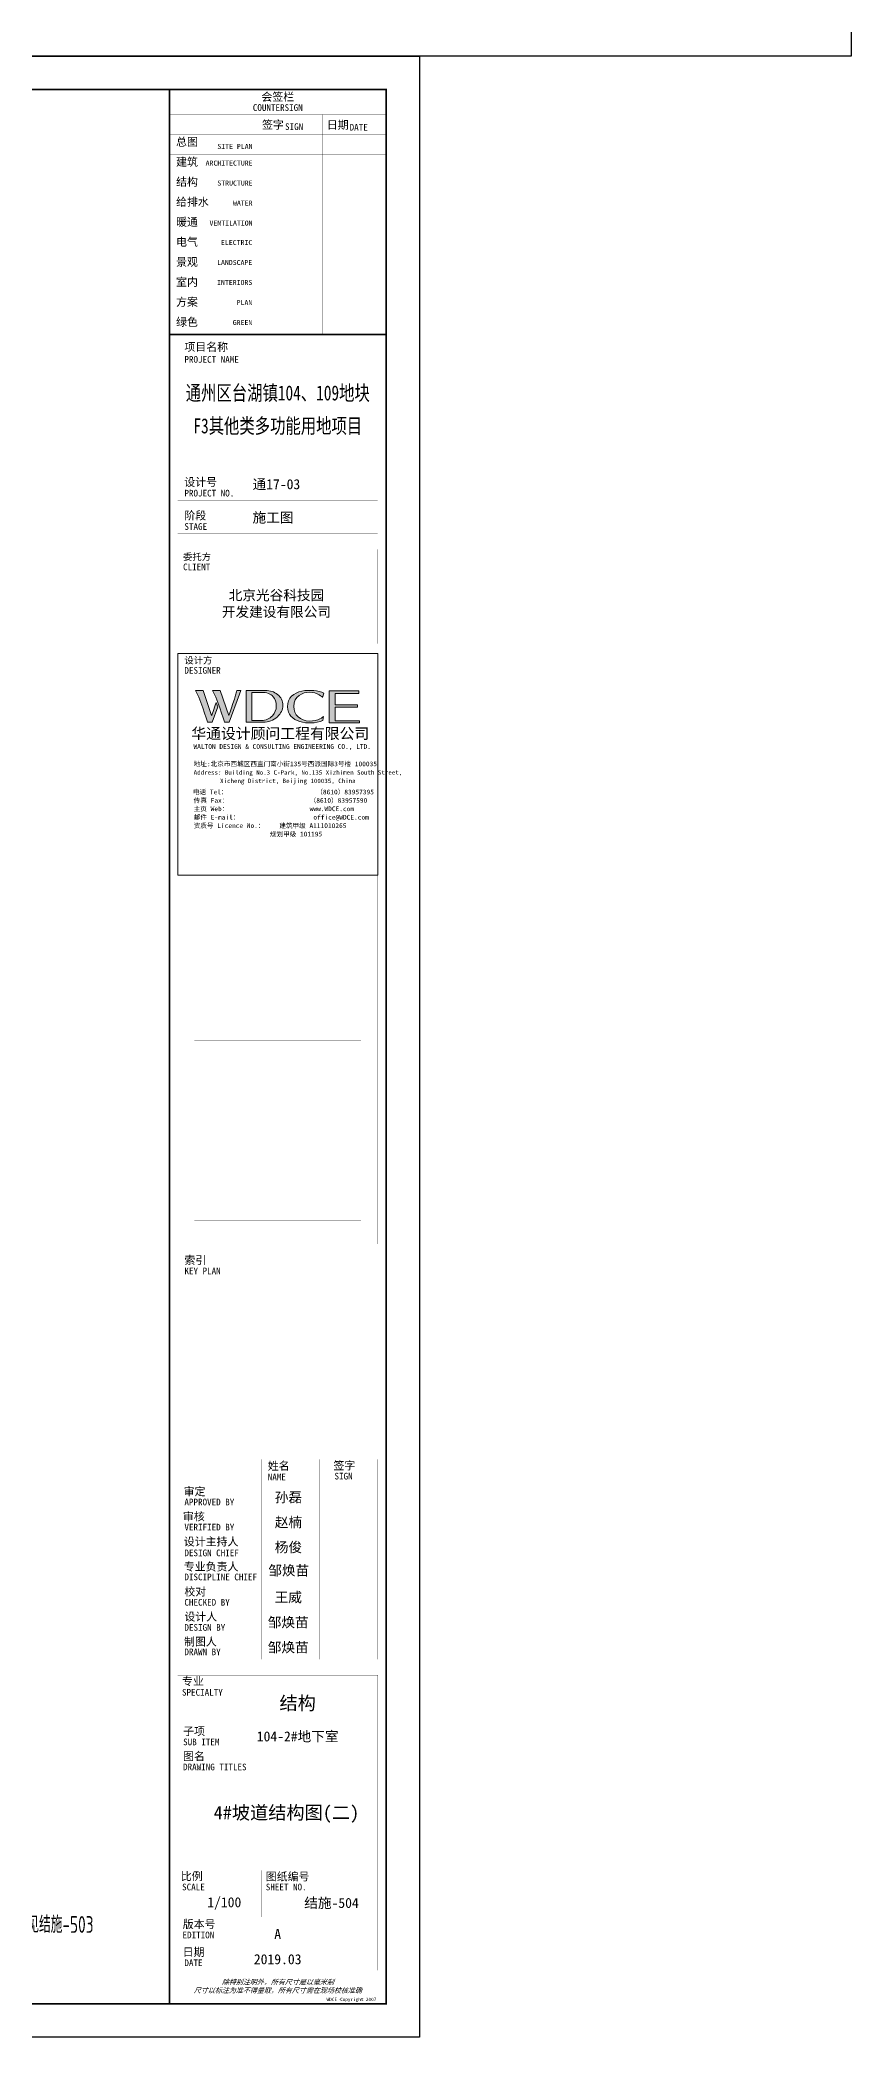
# Model space of a CAD drawing. Extents: x -351812 to 1760238, y -3195696 to 63241.
# Drawn here: x 690987 to 715310, y -1715914 to -1656027 of the extents above; entities that cross this region are included whole.
import ezdxf
from ezdxf.enums import TextEntityAlignment as Align

# ---------------------------------------------------------------- set-up
doc = ezdxf.new("R2010")
doc.units = 0
doc.header["$LTSCALE"] = 1000
doc.header["$MEASUREMENT"] = 0
for name, color, linetype in [('BORDER', 7, 'Continuous'), ('FLOOR_UP_TEXT', 7, 'Continuous'), ('签-建（陈）$0$SHEET_TEXT', 7, 'Continuous')]:
    doc.layers.add(name, color=color, linetype=linetype)
doc.styles.add('TSSD_Rein', font='tssdeng.shx', dxfattribs={"width": 0.7, "bigfont": 'hztxt.shx'})
doc.styles.add('华文细黑', font='STXIHEI.TTF', dxfattribs={"height": 10})
doc.styles.add('图签信息$0$hwxh', font='STXIHEI.TTF')
doc.styles.add('图签信息$0$华文细黑', font='STXIHEI.TTF', dxfattribs={"height": 10})
doc.styles.add('签-建（陈）$0$华文细黑', font='STXIHEI.TTF', dxfattribs={"height": 10})

# ---------------------------------------------------------------- blocks, each defined once
blk = doc.blocks.new('图签信息$0$logo2')
h = blk.add_hatch(color=7)
h.paths.add_polyline_path([(19.02, -7.36), (15.84, -7.36), (15.84, -3.97), (18.97, -3.97), (18.97, -4.24), (16.46, -4.24), (16.46, -5.45), (18.81, -5.45), (18.81, -5.69), (16.47, -5.69), (16.47, -7.12), (19.02, -7.12)])
edge = h.paths.add_edge_path()
edge.add_spline(control_points=[(15.26, -4.21), (15.26, -4.21), (15.13, -4.65), (15.13, -4.65), (15.13, -4.65), (14.62, -4.1), (13.73, -4.1), (13.04, -4.1), (12.07, -4.54), (12.08, -5.62), (12.08, -6.49), (12.77, -7.16), (13.73, -7.17), (14.66, -7.17), (15.23, -6.68), (15.23, -6.68), (15.23, -6.68), (15.16, -7.11), (15.16, -7.11), (13.63, -7.7), (11.42, -7.29), (11.41, -5.64), (11.4, -3.72), (14.16, -3.66), (15.26, -4.21)], knot_values=[0, 0, 0, 0, 1, 1, 1, 2, 2, 2, 3, 3, 3, 4, 4, 4, 5, 5, 5, 6, 6, 6, 7, 7, 7, 8, 8, 8, 8], degree=3, periodic=0)
edge = h.paths.add_edge_path(flags=16)
edge.add_spline(control_points=[(10.23, -5.57), (10.23, -5.16), (10.12, -4.83), (9.9, -4.58), (9.63, -4.27), (9.23, -4.12), (8.69, -4.12), (8.69, -4.12), (7.64, -4.12), (7.64, -4.12), (7.64, -4.12), (7.64, -7.1), (7.64, -7.1), (7.64, -7.1), (8.66, -7.1), (8.66, -7.1), (9.13, -7.1), (9.52, -6.93), (9.82, -6.6), (10.09, -6.31), (10.23, -5.96), (10.23, -5.57)], knot_values=[0, 0, 0, 0, 1, 1, 1, 2, 2, 2, 3, 3, 3, 4, 4, 4, 5, 5, 5, 6, 6, 6, 7, 7, 7, 7], degree=3, periodic=0)
edge = h.paths.add_edge_path()
edge.add_spline(control_points=[(10.92, -5.51), (10.92, -5.96), (10.72, -6.37), (10.34, -6.72), (9.92, -7.1), (9.41, -7.29), (8.82, -7.29), (8.82, -7.29), (7.03, -7.29), (7.03, -7.29), (7.03, -7.29), (7.03, -3.92), (7.03, -3.92), (7.03, -3.92), (9.1, -3.92), (9.1, -3.92), (9.59, -3.92), (10.01, -4.06), (10.36, -4.34), (10.73, -4.64), (10.92, -5.03), (10.92, -5.51)], knot_values=[0, 0, 0, 0, 1, 1, 1, 2, 2, 2, 3, 3, 3, 4, 4, 4, 5, 5, 5, 6, 6, 6, 7, 7, 7, 7], degree=3, periodic=0)
at = {"lineweight": 0}
blk.add_lwpolyline([(19.02, -7.36), (15.84, -7.36), (15.84, -3.97), (18.97, -3.97), (18.97, -4.24), (16.46, -4.24), (16.46, -5.45), (18.81, -5.45), (18.81, -5.69), (16.47, -5.69), (16.47, -7.12), (19.02, -7.12), (19.02, -7.36)], dxfattribs=at)
for points, knots in [([(10.92, -5.51), (10.92, -5.96), (10.72, -6.37), (10.34, -6.72), (9.92, -7.1), (9.41, -7.29), (8.82, -7.29), (8.82, -7.29), (7.03, -7.29), (7.03, -7.29), (7.03, -7.29), (7.03, -3.92), (7.03, -3.92), (7.03, -3.92), (9.1, -3.92), (9.1, -3.92), (9.59, -3.92), (10.01, -4.06), (10.36, -4.34), (10.73, -4.64), (10.92, -5.03), (10.92, -5.51)], [0, 0, 0, 0, 1, 1, 1, 2, 2, 2, 3, 3, 3, 4, 4, 4, 5, 5, 5, 6, 6, 6, 7, 7, 7, 7]), ([(10.23, -5.57), (10.23, -5.16), (10.12, -4.83), (9.9, -4.58), (9.63, -4.27), (9.23, -4.12), (8.69, -4.12), (8.69, -4.12), (7.64, -4.12), (7.64, -4.12), (7.64, -4.12), (7.64, -7.1), (7.64, -7.1), (7.64, -7.1), (8.66, -7.1), (8.66, -7.1), (9.13, -7.1), (9.52, -6.93), (9.82, -6.6), (10.09, -6.31), (10.23, -5.96), (10.23, -5.57)], [0, 0, 0, 0, 1, 1, 1, 2, 2, 2, 3, 3, 3, 4, 4, 4, 5, 5, 5, 6, 6, 6, 7, 7, 7, 7]), ([(15.26, -4.21), (15.26, -4.21), (15.13, -4.65), (15.13, -4.65), (15.13, -4.65), (14.62, -4.1), (13.73, -4.1), (13.04, -4.1), (12.07, -4.54), (12.08, -5.62), (12.08, -6.49), (12.77, -7.16), (13.73, -7.17), (14.66, -7.17), (15.23, -6.68), (15.23, -6.68), (15.23, -6.68), (15.16, -7.11), (15.16, -7.11), (13.63, -7.7), (11.42, -7.29), (11.41, -5.64), (11.4, -3.72), (14.16, -3.66), (15.26, -4.21)], [0, 0, 0, 0, 1, 1, 1, 2, 2, 2, 3, 3, 3, 4, 4, 4, 5, 5, 5, 6, 6, 6, 7, 7, 7, 8, 8, 8, 8])]:
    blk.add_open_spline(points, degree=3, knots=knots, dxfattribs=at)
blk = doc.blocks.new('图签信息$0$logo1')
h = blk.add_hatch(color=8)
edge = h.paths.add_edge_path()
edge.add_spline(control_points=[(3.86, -5.21), (3.63, -5.88), (3.39, -6.56), (3.39, -6.56), (3.39, -6.56), (2.5, -3.91), (2.5, -3.91), (2.5, -3.91), (1.8, -3.91), (1.69, -3.91), (2.02, -4.39), (2.95, -7.27), (2.95, -7.27), (2.95, -7.27), (3.44, -7.27), (3.44, -7.27), (3.44, -7.27), (4.03, -5.66), (4.03, -5.66), (4.03, -5.66), (3.86, -5.21), (3.86, -5.21)], knot_values=[0, 0, 0, 0, 1, 1, 1, 2, 2, 2, 3, 3, 3, 4, 4, 4, 5, 5, 5, 6, 6, 6, 7, 7, 7, 7], degree=3, periodic=0)
h = blk.add_hatch(color=7)
edge = h.paths.add_edge_path()
edge.add_spline(control_points=[(6.04, -3.91), (6.09, -4.1), (5.2, -6.56), (5.2, -6.56), (5.2, -6.56), (4.3, -3.91), (4.3, -3.91), (4.3, -3.91), (3.6, -3.91), (3.49, -3.91), (3.82, -4.39), (4.75, -7.27), (4.75, -7.27), (4.75, -7.27), (5.24, -7.27), (5.24, -7.27), (5.24, -7.27), (6.33, -4.3), (6.33, -4.3), (6.33, -4.3), (6.48, -3.91), (6.48, -3.91), (6.48, -3.91), (6.21, -3.91), (6.04, -3.91)], knot_values=[0, 0, 0, 0, 1, 1, 1, 2, 2, 2, 3, 3, 3, 4, 4, 4, 5, 5, 5, 6, 6, 6, 7, 7, 7, 8, 8, 8, 8], degree=3, periodic=0)
at = {"color": 8, "lineweight": 0}
blk.add_open_spline([(3.86, -5.21), (3.63, -5.88), (3.39, -6.56), (3.39, -6.56), (3.39, -6.56), (2.5, -3.91), (2.5, -3.91), (2.5, -3.91), (1.8, -3.91), (1.69, -3.91), (2.02, -4.39), (2.95, -7.27), (2.95, -7.27), (2.95, -7.27), (3.44, -7.27), (3.44, -7.27), (3.44, -7.27), (4.03, -5.66), (4.03, -5.66), (4.03, -5.66), (3.86, -5.21), (3.86, -5.21)], degree=3, knots=[0, 0, 0, 0, 1, 1, 1, 2, 2, 2, 3, 3, 3, 4, 4, 4, 5, 5, 5, 6, 6, 6, 7, 7, 7, 7], dxfattribs=at)
at = {"lineweight": 0}
blk.add_open_spline([(6.04, -3.91), (6.09, -4.1), (5.2, -6.56), (5.2, -6.56), (5.2, -6.56), (4.3, -3.91), (4.3, -3.91), (4.3, -3.91), (3.6, -3.91), (3.49, -3.91), (3.82, -4.39), (4.75, -7.27), (4.75, -7.27), (4.75, -7.27), (5.24, -7.27), (5.24, -7.27), (5.24, -7.27), (6.33, -4.3), (6.33, -4.3), (6.33, -4.3), (6.48, -3.91), (6.48, -3.91), (6.48, -3.91), (6.21, -3.91), (6.04, -3.91)], degree=3, knots=[0, 0, 0, 0, 1, 1, 1, 2, 2, 2, 3, 3, 3, 4, 4, 4, 5, 5, 5, 6, 6, 6, 7, 7, 7, 8, 8, 8, 8], dxfattribs=at)
blk.add_blockref('图签信息$0$logo2', (0, 0))
blk = doc.blocks.new('图签信息$0$时间-logo')
at = {"layer": 'Defpoints', "lineweight": 0}
blk.add_lwpolyline([(0, -23.46), (-21.17, -23.46), (-21.17, 0), (0, 0), (0, -23.46)], dxfattribs=at)
blk.add_blockref('图签信息$0$logo1', (-20.97, 0))
at = {"style": '图签信息$0$hwxh'}
for s, height, p in [('华通设计顾问工程有限公司 ', 1.15, (-19.73, -9.05)), ('WALTON DESIGN & CONSULTING ENGINEERING CO., LTD.', 0.5, (-19.5, -10.1)), ('Address: Building No.3 C-Park, No.135 Xizhimen South Street, ', 0.47, (-19.48, -12.83)), ('地址:北京市西城区西直门南小街135号西派国际3号楼 100035', 0.5, (-19.48, -11.94)), ('电话 Tel：                        （8610）83957395 ', 0.5, (-19.56, -14.91)), ('Xicheng District, Beijing 100035, China ', 0.47, (-16.69, -13.72)), ('传真 Fax：                      （8610）83957590 ', 0.5, (-19.48, -15.8)), ('主页 Web：                      www.WDCE.com ', 0.5, (-19.48, -16.69)), ('资质号 Licence No.：    建筑甲级 A111010265 ', 0.5, (-19.48, -18.47)), ('邮件 E-mail：                    office@WDCE.com ', 0.5, (-19.48, -17.58)), ('   规划甲级 101195', 0.5, (-12.6, -19.36))]:
    blk.add_text(s, height=height, dxfattribs=at).set_placement(p)
blk = doc.blocks.new('图签信息$0$WDCE Copyright200X')
at = {"const_width": 0.016}
blk.add_lwpolyline([(-10.6, 1.26, 1), (-11.4, 1.26, 1)], format="xyb", close=True, dxfattribs=at)
at = {"style": '图签信息$0$华文细黑'}
for s, p in [('WDCE ', (-11.46, 0.5)), ('     Copyright ', (-3.51, 0.5))]:
    blk.add_text(s, height=1, dxfattribs=at).set_placement(p, align=Align.BOTTOM_RIGHT)
blk.add_text('c', height=0.6, dxfattribs=at).set_placement((-11.04, 1.35), align=Align.MIDDLE_CENTER)
blk.add_attdef('200X', text='', height=1, dxfattribs=at).set_placement((-0.45, 0.5), align=Align.BOTTOM_RIGHT)
blk = doc.blocks.new('图签-A1')
at = {"const_width": 0.5}
for points in [[(-65, 574), (-65, 500.5), (0, 500.5), (0, 574)], [(-65, 0), (0, 0), (0, 500.5), (-65, 500.5)]]:
    blk.add_lwpolyline(points, close=True, dxfattribs=at)
at = {"const_width": 0.05}
for points in [[(-65, 566.5), (0, 566.5)], [(-39.14, 566.5), (-39.14, 500.5)], [(-19.1, 566.5), (-19.1, 500.5)], [(-65, 560.5), (0, 560.5)], [(-65, 554.5), (0, 554.5)], [(-65, 548.5), (0, 548.5)], [(-65, 542.5), (0, 542.5)], [(-65, 536.5), (0, 536.5)], [(-65, 530.5), (0, 530.5)], [(-65, 524.5), (0, 524.5)], [(-65, 518.5), (0, 518.5)], [(-65, 512.5), (0, 512.5)], [(-65, 512.5), (0, 512.5)], [(-65, 506.5), (0, 506.5)], [(-65, 500.5), (0, 500.5)], [(-62.5, 450.87), (-2.5, 450.87)], [(-62.5, 440.87), (-2.5, 440.87)], [(-2.5, 407.85), (-2.5, 436.12), (-62.5, 436.12), (-62.5, 407.85)], [(-62.5, 407.85), (-2.5, 407.85)], [(-62.5, 404.92), (-62.5, 227.83)], [(-62.5, 404.92), (-2.5, 404.92)], [(-62.5, 227.83), (-2.5, 227.83), (-2.5, 404.92)], [(-57.5, 338.36), (-7.5, 338.36)], [(-57.5, 288.83), (-7.5, 288.83)], [(-57.5, 234.85), (-7.5, 234.85)], [(-62.5, 227.83), (-2.5, 227.83)], [(-62.5, 217.74), (-2.5, 217.74)], [(-62.5, 103.26), (-2.5, 103.26), (-2.5, 163.26), (-62.5, 163.26), (-62.5, 103.26)], [(-37.5, 163.26), (-37.5, 103.26)], [(-20, 163.26), (-20, 103.26)], [(-62.5, 155.76), (-2.5, 155.76)], [(-62.5, 148.26), (-2.5, 148.26)], [(-62.5, 140.76), (-2.5, 140.76)], [(-62.5, 133.26), (-2.5, 133.26)], [(-62.5, 125.76), (-2.5, 125.76)], [(-62.5, 118.26), (-2.5, 118.26)], [(-62.5, 110.76), (-2.5, 110.76)], [(-62.5, 98.5), (-2.5, 98.5), (-2.5, 10), (-62.5, 10), (-62.5, 98.5)], [(-62.5, 83.5), (-2.5, 83.5)], [(-62.5, 76), (-2.5, 76)], [(-62.5, 40), (-2.5, 40)], [(-37.5, 40), (-37.5, 26)], [(-62.5, 26), (-2.5, 26)], [(-62.5, 18), (-2.5, 18)]]:
    blk.add_lwpolyline(points, dxfattribs=at)
at = {"ltscale": 0.001, "xscale": 2.834689937531948, "yscale": 2.834689937531948, "zscale": 2.834689937531948}
blk.add_blockref('图签信息$0$时间-logo', (-2.5, 404.92), dxfattribs=at)
blk.add_blockref('图签信息$0$WDCE Copyright200X', (-2.5, 0)).add_auto_attribs({'200X': '2007'})
at = {"style": '图签信息$0$华文细黑'}
for s, height, p in [('COUNTERSIGN', 2, (-32.5, 569.6)), ('会签栏', 2.4, (-32.5, 573))]:
    blk.add_text(s, height=height, dxfattribs=at).set_placement(p, align=Align.TOP_CENTER)
for s, height, p in [('签字', 2.4, (-37.22, 564.63)), ('SIGN', 2, (-30.32, 563.88)), ('日期', 2.4, (-17.79, 564.58)), ('DATE', 2, (-10.96, 563.7)), ('总图', 2.4, (-63, 559.5)), ('建筑', 2.4, (-63, 553.5)), ('结构', 2.4, (-63, 547.5)), ('给排水', 2.4, (-63, 541.5)), ('暖通', 2.4, (-63, 535.5)), ('电气', 2.4, (-63, 529.5)), ('景观', 2.4, (-63, 523.5)), ('室内', 2.4, (-63, 517.5)), ('方案', 2.4, (-63, 511.5)), ('绿色', 2.4, (-63, 505.5)), ('项目名称', 2.4, (-60.5, 498)), ('PROJECT NAME', 2, (-60.5, 494.08)), ('设计号', 2.4, (-60.54, 457.48)), ('PROJECT NO.', 2, (-60.5, 453.97)), ('STAGE', 2, (-60.5, 443.97)), ('阶段', 2.4, (-60.5, 447.47)), ('委托方', 2, (-60.9, 434.86)), ('CLIENT', 2, (-60.9, 431.86)), ('设计方', 2, (-60.5, 403.83)), ('DESIGNER', 2, (-60.5, 400.83)), ('索引', 2.4, (-60.5, 224.14)), ('KEY PLAN', 2, (-60.5, 220.74)), ('姓名', 2.4, (-35.5, 162.47)), ('签字', 2.4, (-15.81, 162.57)), ('NAME', 2, (-35.5, 158.96)), ('SIGN', 2, (-15.5, 159.2)), ('审定', 2.4, (-60.73, 154.81)), ('APPROVED BY', 2, (-60.5, 151.44)), ('审核', 2.4, (-60.95, 147.29)), ('VERIFIED BY', 2, (-60.5, 143.91)), ('设计主持人', 2.4, (-60.68, 139.76)), ('专业负责人', 2.4, (-60.67, 132.26)), ('DESIGN CHIEF', 2, (-60.5, 136.19)), ('DISCIPLINE CHIEF', 2, (-60.5, 128.98)), ('校对', 2.4, (-60.5, 124.76)), ('CHECKED BY', 2, (-60.5, 121.37)), ('设计人', 2.4, (-60.5, 117.26)), ('DESIGN BY', 2, (-60.5, 113.83)), ('制图人', 2.4, (-60.61, 109.76)), ('DRAWN BY', 2, (-60.5, 106.5)), ('专业', 2.4, (-61.23, 97.93)), ('SPECIALTY', 2, (-61.23, 94.38)), ('SUB ITEM', 2, (-60.88, 79.5)), ('子项', 2.4, (-60.88, 82.92)), ('DRAWING TITLES', 2, (-60.91, 72)), ('图名', 2.4, (-60.91, 75.41)), ('比例', 2.4, (-61.56, 39.42)), ('SCALE', 2, (-61.19, 36)), ('SHEET NO.', 2, (-36.1, 36)), ('图纸编号', 2.4, (-36.1, 39.32)), ('版本号', 2.4, (-61, 25.03)), ('EDITION', 2, (-61.06, 21.61)), ('日期', 2.4, (-61, 16.68)), ('DATE', 2, (-60.5, 13.26))]:
    blk.add_text(s, height=height, dxfattribs=at).set_placement(p, align=Align.TOP_LEFT)
for s, p in [('SITE PLAN', (-40.06, 557.7)), ('ARCHITECTURE', (-40.06, 552.7)), ('STRUCTURE', (-40.06, 546.7)), ('WATER', (-40.06, 540.7)), ('VENTILATION', (-40.06, 534.7)), ('ELECTRIC', (-40.14, 528.89)), ('LANDSCAPE', (-40.14, 522.89)), ('INTERIORS', (-40.14, 516.89)), ('PLAN', (-40.14, 510.89)), ('GREEN', (-40.14, 504.89))]:
    blk.add_text(s, height=1.5, dxfattribs=at).set_placement(p, align=Align.TOP_RIGHT)
at = {"color": 4, "style": '图签信息$0$华文细黑', "width": 0.75}
for s, p in [('通州区台湖镇104、109地块', (-32.5, 480.78)), ('F3其他类多功能用地项目', (-32.5, 470.91))]:
    blk.add_text(s, height=4.5, dxfattribs=at).set_placement(p, align=Align.CENTER)
at = {"color": 4, "style": '图签信息$0$华文细黑'}
for s, p in [('A', (-32.53, 19.4)), ('2019.03', (-32.53, 11.84))]:
    blk.add_text(s, height=3, dxfattribs=at).set_placement(p, align=Align.CENTER)
at = {"style": '图签信息$0$华文细黑', "oblique": 20}
for s, p in [('除特别注明外，所有尺寸是以毫米制', (-32.5, 6.5)), ('尺寸以标注为准不得量取，所有尺寸需在现场校核准确', (-32.5, 4))]:
    blk.add_text(s, height=1.5, dxfattribs=at).set_placement(p, align=Align.MIDDLE_CENTER)
at = {"color": 4, "ltscale": 0.001, "char_height": 3, "width": 58.4895, "style": '图签信息$0$华文细黑'}
for s, insert, attachment_point in [('通17-03', (-40.06, 455.51), 4), ('施工图', (-40.06, 445.51), 4), ('北京光谷科技园\\P开发建设有限公司', (-32.9, 419.71), 5)]:
    blk.add_mtext(s, dxfattribs=dict(at, insert=insert, attachment_point=attachment_point))
at = {"color": 3, "insert": (-26.54, 89.92), "char_height": 4, "width": 32.5922, "attachment_point": 5, "rotation": 0, "style": '华文细黑'}
blk.add_mtext('结构', dxfattribs=at)
at = {"color": 2, "char_height": 3, "attachment_point": 5, "rotation": 0, "style": '华文细黑'}
for s, insert, width in [('104-2#地下室', (-26.54, 80), 40.6394), ('{\\fSimSun|b0|i0|c134|p2;1/100}', (-48.54, 30.06), 21.5876)]:
    blk.add_mtext(s, dxfattribs=dict(at, insert=insert, width=width))
at = {"layer": '签-建（陈）$0$SHEET_TEXT', "ltscale": 0.001, "attachment_point": 5, "style": '签-建（陈）$0$华文细黑'}
for s, insert, char_height, width in [('孙磊', (-29.3, 151.71), 2.998, 17.4861), ('赵楠', (-29.3, 144.22), 2.998, 17.4861), ('杨俊', (-29.3, 136.72), 2.998, 17.4861), ('邹焕苗', (-29.2, 129.75), 2.99, 17.9613), ('王威', (-29.36, 121.71), 2.998, 17.4861), ('邹焕苗', (-29.36, 114.21), 2.998, 17.4861), ('邹焕苗', (-29.36, 106.71), 2.998, 17.4861)]:
    blk.add_mtext(s, dxfattribs=dict(at, insert=insert, char_height=char_height, width=width))

msp = doc.modelspace()

# ---------------------------------------------------------------- linework, layer by layer
at = {"layer": 'BORDER'}
for points in [[(610209.545, -1656514.325), (610209.545, -1597114.325), (715309.545, -1597114.325), (715309.545, -1656514.325)], [(597268.829, -1715914.325), (597268.829, -1656514.325), (702368.829, -1656514.325), (702368.829, -1715914.325)]]:
    msp.add_lwpolyline(points, close=True, dxfattribs=at)
at = {"layer": 'BORDER', "const_width": 50}
msp.add_lwpolyline([(599768.829, -1714914.325), (599768.829, -1657514.325), (701368.829, -1657514.325), (701368.829, -1714914.325)], close=True, dxfattribs=at)

# ---------------------------------------------------------------- block references
at = {"xscale": 100, "yscale": 100, "zscale": 100}
msp.add_blockref('图签-A1', (701368.829, -1714914.325), dxfattribs=at)

# ---------------------------------------------------------------- texts
at = {"color": 2, "attachment_point": 5, "rotation": 0.00000039, "style": '华文细黑'}
for s, insert, char_height, width in [('{\\fSimSun|b0|i0|c134|p2; 4#坡道结构图(二)}', (698242.029, -1709237.248), 400, 8010.70929), ('{\\fSimSun|b0|i0|c134|p2;结施-504}', (699729.757, -1711908.033), 300, 2158.75662)]:
    msp.add_mtext(s, dxfattribs=dict(at, insert=insert, char_height=char_height, width=width))
at = {"layer": 'FLOOR_UP_TEXT', "style": 'TSSD_Rein', "width": 0.7}
msp.add_text('1.未注明的挡墙剖面详图见结施-503', height=500, dxfattribs=at).set_placement((686844.141, -1712938.298), align=Align.BOTTOM_LEFT)

doc.saveas('drawing.dxf')
